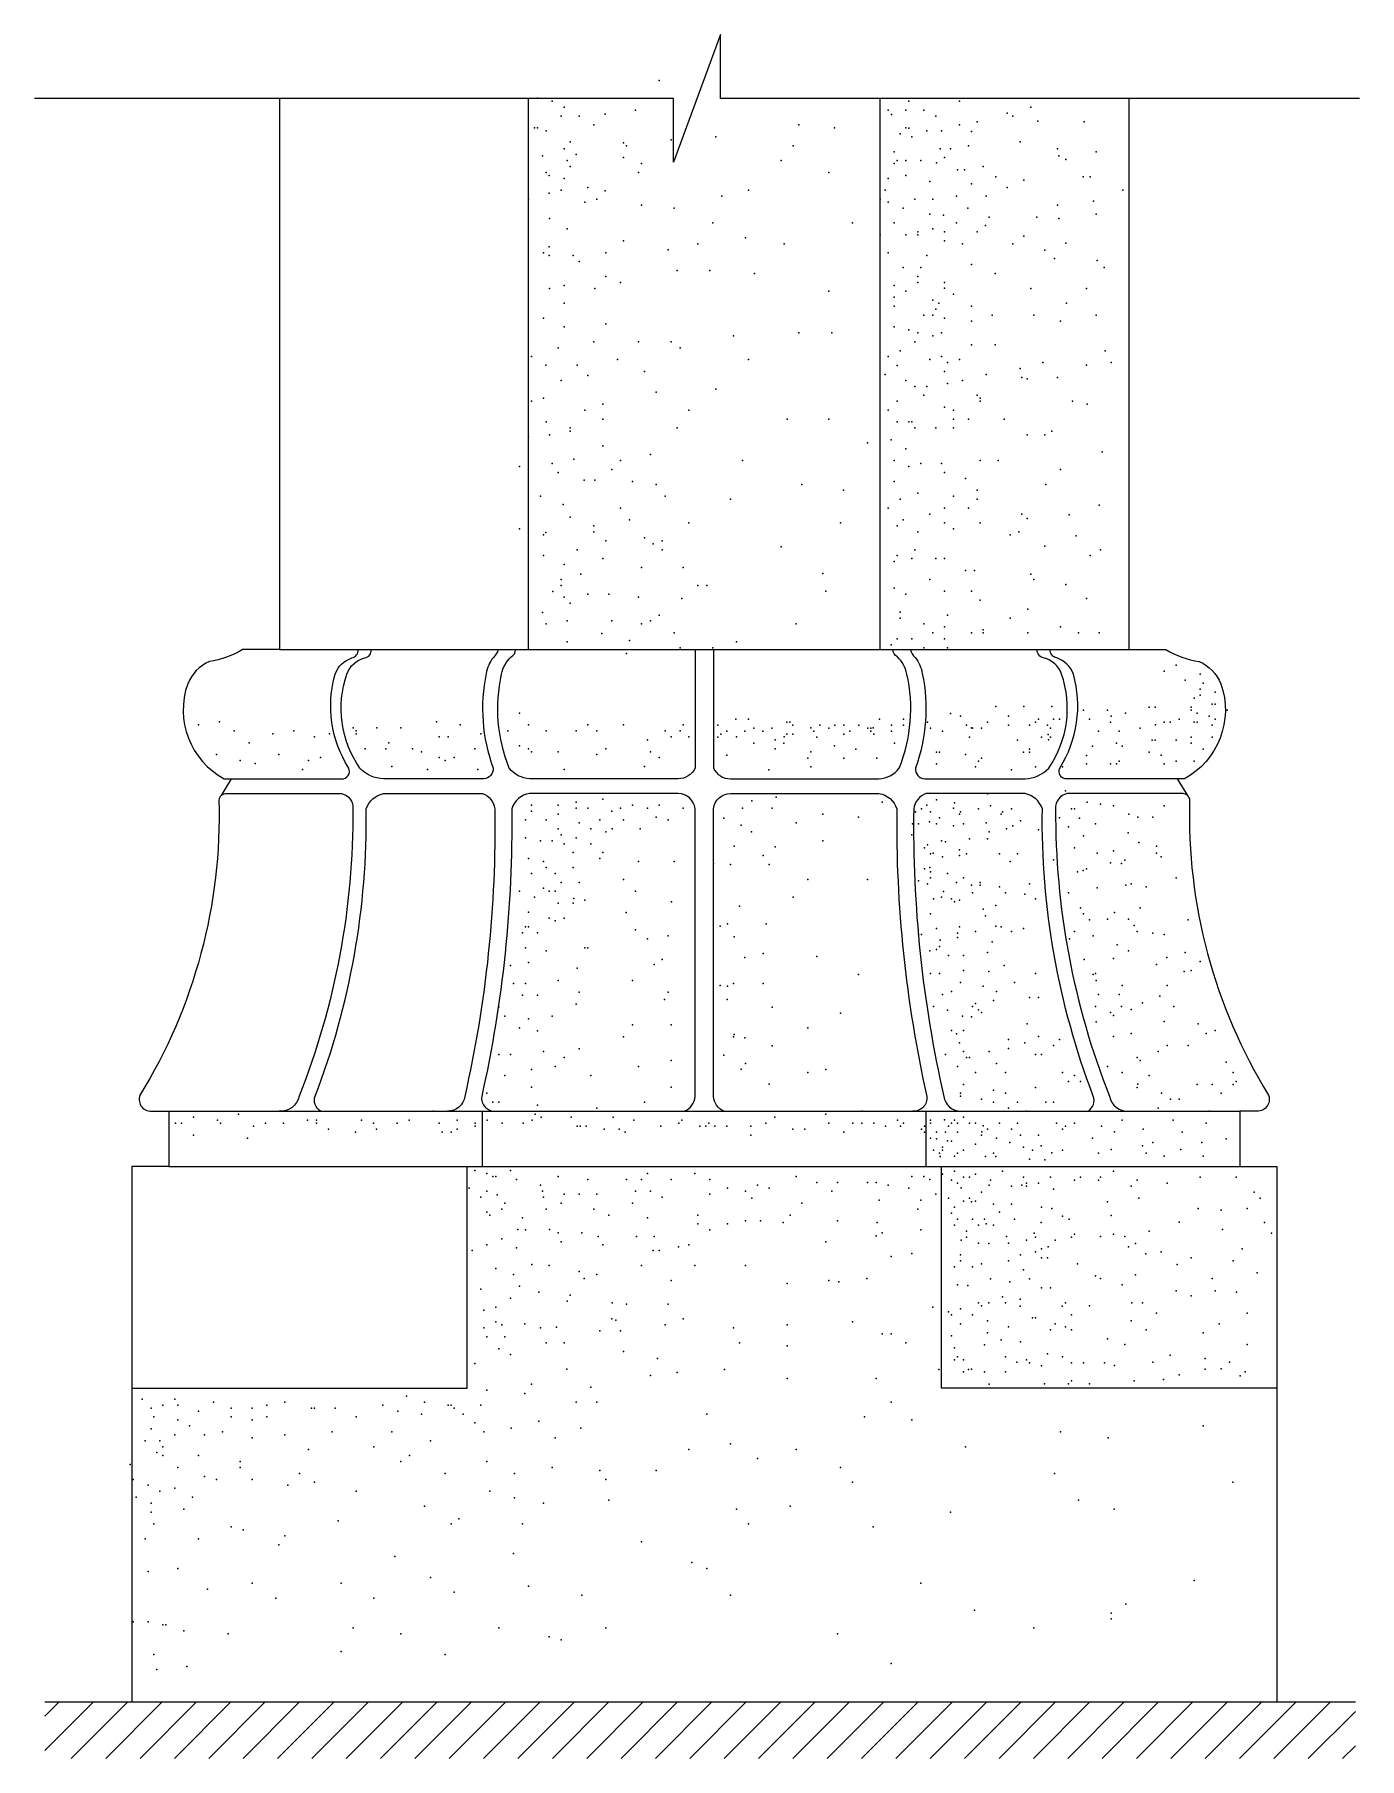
# Model space of a CAD drawing. Extents: x 203 to 885, y 513 to 1401.
import ezdxf

# ---------------------------------------------------------------- set-up
doc = ezdxf.new("R2010")
doc.units = 0
doc.header["$LTSCALE"] = 100
doc.header["$MEASUREMENT"] = 0
for name, color, linetype in [('2', 2, 'CONTINUOUS'), ('3', 3, 'CONTINUOUS'), ('4', 4, 'CONTINUOUS'), ('7', 7, 'CONTINUOUS')]:
    doc.layers.add(name, color=color, linetype=linetype)

msp = doc.modelspace()

# ---------------------------------------------------------------- hatches: boundary and pattern name
at = {"layer": '3'}
h = msp.add_hatch(dxfattribs=at)
h.set_pattern_fill('ANSI31', color=256, scale=100, style=0)
h.set_pattern_definition([(45, (-4175.777, 1082.695), (-8.838835, 8.838835), [])])
h.paths.add_polyline_path([(883.06, 542.53), (208.83, 542.53), (208.83, 513.44), (883.06, 513.44)])

# ---------------------------------------------------------------- linework, layer by layer
at = {"layer": '2'}
msp.add_line((208.83, 542.53), (883.06, 542.53), dxfattribs=at)
at = {"layer": '3'}
for p, q in [((433.92, 818.03), (433.92, 846.53)), ((662.15, 818.03), (662.15, 846.53))]:
    msp.add_line(p, q, dxfattribs=at)
msp.add_lwpolyline([(885.16, 1367.67), (556.41, 1367.67), (556.41, 1400.53), (532.19, 1334.82), (532.19, 1367.67), (203.44, 1367.67)], dxfattribs=at)
for points in [[(304.67, 1017.53), (361.41, 1017.53, 0.580134), (365.09, 1023.07, -0.21175), (358.12, 1071.45, -0.226337), (366.71, 1079.71, 0.372427), (370.02, 1084.03)], [(442.05, 1084.03, -0.132077), (439.52, 1079.94, 0.13407), (435.85, 1071.68, 0.140454), (439.4, 1023.07, -0.413908), (434.58, 1017.53), (383.02, 1017.53, -0.196827), (370.8, 1023.07, -0.2375), (364.16, 1071.45, -0.253195), (373.43, 1079.71, 0.372427), (376.74, 1084.03)], [(543.29, 1084.03), (543.29, 1023.07, -0.291563), (534.61, 1017.53), (458.27, 1017.53, -0.225037), (447.73, 1023.07, -0.152256), (443.77, 1071.45, -0.152306), (448.62, 1080.28, 0.317465), (450.87, 1084.03)], [(552.79, 1084.03), (552.79, 1023.07, 0.291563), (561.47, 1017.53), (637.81, 1017.53, 0.225037), (648.35, 1023.07, 0.152256), (652.3, 1071.45, 0.152306), (647.46, 1080.28, -0.317465), (645.21, 1084.03)], [(654.02, 1084.03, 0.132077), (656.56, 1079.94, -0.13407), (660.23, 1071.68, -0.140454), (656.67, 1023.07, 0.413908), (661.5, 1017.53), (713.06, 1017.53, 0.196827), (725.28, 1023.07, 0.2375), (731.91, 1071.45, 0.253195), (722.65, 1079.71, -0.372427), (719.33, 1084.03)], [(791.4, 1017.53), (734.67, 1017.53, -0.580134), (730.98, 1023.07, 0.21175), (737.96, 1071.45, 0.226337), (729.37, 1079.71, -0.372427), (726.05, 1084.03)], [(299.41, 1008.88, -0.17829), (301.72, 1009.93), (361.41, 1009.93, -0.376117), (367.27, 1002.13, -0.096072), (339.58, 854.31, -0.378915), (329.41, 846.53)], [(350.67, 846.53, -0.364312), (347.89, 854.31, 0.095128), (374.1, 1002.13, -0.266401), (383.02, 1009.93), (433.86, 1009.93, -0.292527), (440.27, 1002.13, -0.059351), (424.83, 854.16, -0.379416), (415.92, 846.54)], [(537.79, 846.53, 0.294279), (543.29, 854.16), (543.29, 1002.13, 0.383098), (534.62, 1009.93), (458.17, 1009.93, 0.289996), (448.98, 1002.13, -0.057964), (433.53, 854.16, 0.472829), (440.67, 846.53, 0.472829)], [(558.29, 846.53, -0.294279), (552.79, 854.16), (552.79, 1002.13, -0.383098), (561.46, 1009.93), (637.91, 1009.93, -0.289996), (647.09, 1002.13, 0.057964), (662.54, 854.16, -0.472829), (655.4, 846.53, -0.472829)], [(745.41, 846.53, 0.364312), (748.19, 854.31, -0.095128), (721.98, 1002.13, 0.266401), (713.06, 1009.93), (662.22, 1009.93, 0.292527), (655.81, 1002.13, 0.059351), (671.25, 854.16, 0.379416), (680.15, 846.54)], [(796.67, 1008.88, 0.17829), (794.36, 1009.93), (734.67, 1009.93, 0.376117), (728.81, 1002.13, 0.096072), (756.5, 854.31, 0.378915), (766.67, 846.53)]]:
    msp.add_lwpolyline(points, format="xyb", dxfattribs=at)
for p in [(524.89, 1376.89), (462.19, 1367.72), (469.84, 1366.19), (653.35, 1366.19), (679.35, 1366.19), (474.43, 1358.55), (475.95, 1363.14), (483.6, 1358.55), (497.07, 1359.58), (512.66, 1361.61), (642.64, 1361.61), (644.45, 1359.43), (651.82, 1361.61), (660.99, 1361.61), (667.11, 1358.55), (703.81, 1360.08), (706.87, 1358.55), (716.05, 1363.14), (460.66, 1352.44), (462.19, 1352.44), (466.78, 1350.91), (491.25, 1353.97), (596.77, 1353.97), (615.12, 1352.44), (648.76, 1349.38), (651.82, 1352.44), (653.22, 1352.4), (662.52, 1350.91), (670.17, 1350.91), (679.35, 1353.97), (685.53, 1350.61), (688.52, 1355.5), (719.63, 1355.99), (743.57, 1355.5), (475.95, 1341.74), (479.12, 1345.23), (506.54, 1344.8), (508.07, 1343.27), (531.01, 1346.33), (553.95, 1347.85), (593.71, 1343.27), (645.7, 1340.21), (654.88, 1347.85), (669.37, 1341.64), (674.76, 1341.64), (683.93, 1343.27), (710.65, 1345.23), (729.81, 1341.74), (749.69, 1340.21), (464.77, 1338.06), (477.48, 1335.63), (479.01, 1332.57), (482.07, 1338.69), (506.54, 1337.16), (515.72, 1334.1), (587.59, 1335.63), (645.7, 1334.1), (647.23, 1335.63), (651.82, 1335.63), (659.47, 1335.63), (667.58, 1334.47), (671.7, 1337.16), (678.35, 1330.88), (681.94, 1330.88), (691.58, 1332.57), (730.4, 1338.06), (733.99, 1336.26), (466.78, 1329.52), (468.31, 1327.99), (475.95, 1326.46), (488.19, 1321.87), (514.19, 1329.52), (612.06, 1329.52), (642.64, 1326.46), (651.82, 1327.99), (664.05, 1324.93), (685.53, 1323.71), (698.09, 1327.29), (703.81, 1321.87), (712.45, 1325.5), (742.96, 1327.29), (746.55, 1327.29), (457.6, 1315.76), (468.31, 1318.82), (474.43, 1320.35), (486.66, 1314.23), (492.78, 1315.76), (497.07, 1320.12), (557, 1317.29), (570.77, 1320.35), (638.54, 1315.76), (641.11, 1320.35), (642.64, 1314.23), (656.41, 1315.76), (665.58, 1315.76), (677.82, 1317.29), (693.11, 1317.29), (748.35, 1314.74), (763.45, 1320.35), (468.35, 1305.77), (515.72, 1312.7), (532.54, 1311.18), (650.29, 1311.18), (664.05, 1308.12), (671.17, 1307.56), (683.73, 1311.15), (694.64, 1306.59), (719.11, 1306.59), (729.81, 1312.7), (730.4, 1305.77), (749.69, 1308.12), (477.48, 1300.48), (552.42, 1303.53), (569.24, 1295.89), (624.29, 1303.53), (638.54, 1297.42), (645.7, 1303.53), (651.82, 1297.42), (657.94, 1298.95), (657.94, 1297.42), (665.58, 1300.48), (671.7, 1298.95), (677.82, 1303.53), (688.52, 1298.95), (692.71, 1302.18), (712.45, 1296.8), (465.25, 1288.25), (468.31, 1291.31), (468.31, 1286.72), (480.54, 1286.72), (497.36, 1288.25), (506.54, 1294.37), (529.48, 1289.78), (544.77, 1292.84), (589.12, 1292.84), (642.64, 1288.25), (662.52, 1286.72), (671.7, 1294.37), (680.87, 1292.84), (706.87, 1292.84), (723.22, 1289.63), (733.99, 1293.21), (483.6, 1283.67), (534.07, 1279.08), (550.89, 1279.08), (573.83, 1277.55), (650.29, 1280.61), (659.47, 1280.61), (685.46, 1282.14), (697.7, 1277.55), (728.28, 1285.2), (750.14, 1284.25), (753.73, 1280.66), (468.35, 1269.9), (475.95, 1271.44), (491.69, 1269.9), (497.36, 1276.03), (505.01, 1272.97), (645.7, 1271.44), (657.94, 1276.03), (657.94, 1272.97), (671.7, 1272.97), (671.7, 1269.91), (716.04, 1269.9), (744.76, 1269.9), (475.95, 1262.27), (612.06, 1268.38), (645.7, 1265.33), (645.7, 1260.74), (651.82, 1268.38), (665.58, 1263.8), (668.64, 1262.27), (676.29, 1266.86), (685.46, 1260.74), (734.4, 1262.27), (465.25, 1254.63), (497.36, 1251.57), (660.99, 1256.16), (665.58, 1256.16), (667.11, 1259.22), (671.7, 1254.63), (685.46, 1253.1), (696.17, 1256.16), (717.58, 1256.16), (731.34, 1253.1), (749.69, 1256.16), (475.95, 1250.05), (491.25, 1242.4), (514.19, 1242.4), (531.01, 1242.4), (563.12, 1245.46), (596.77, 1246.99), (613.59, 1246.99), (645.7, 1250.05), (653.35, 1248.52), (656.41, 1242.4), (657.94, 1246.99), (665.58, 1245.46), (670.17, 1246.99), (459.13, 1234.76), (472.9, 1239.35), (503.48, 1233.23), (535.6, 1239.35), (570.77, 1233.23), (642.64, 1234.76), (648.76, 1237.82), (664.05, 1233.23), (670.17, 1234.76), (679.35, 1233.23), (685.46, 1240.88), (685.46, 1240.88), (697.7, 1240.88), (754.28, 1237.82), (466.56, 1230.44), (482.71, 1230.44), (488.1, 1225.05), (517.24, 1227.12), (641.11, 1225.59), (647.23, 1230.18), (671.7, 1227.12), (673.23, 1231.71), (693.11, 1225.59), (710.65, 1228.64), (722.16, 1231.71), (744.76, 1230.44), (757.34, 1231.71), (474.43, 1222.54), (523.36, 1216.42), (553.95, 1217.95), (651.82, 1222.54), (656.41, 1219.48), (662.52, 1219.48), (673.23, 1221.01), (680.87, 1222.54), (711.46, 1224.06), (714.24, 1223.26), (729.81, 1224.06), (459.13, 1211.84), (465.25, 1213.37), (486.66, 1207.25), (495.83, 1210.31), (540.18, 1207.25), (642.64, 1207.25), (647.23, 1211.84), (660.99, 1214.9), (671.7, 1208.78), (676.29, 1207.25), (688.52, 1214.9), (690.05, 1213.37), (690.05, 1211.84), (737.46, 1211.84), (745.1, 1210.31), (466.78, 1201.14), (479.12, 1198.15), (495.83, 1202.67), (534.07, 1198.08), (590.65, 1202.67), (612.06, 1202.67), (647.23, 1201.14), (653.35, 1201.14), (654.88, 1201.14), (656.41, 1198.08), (667.11, 1198.08), (676.29, 1202.67), (676.29, 1198.08), (683.93, 1202.67), (702.28, 1202.67), (457.6, 1193.5), (468.35, 1194.56), (479.12, 1196.36), (495.83, 1188.91), (631.94, 1190.44), (644.17, 1191.97), (714.24, 1194.56), (723.22, 1194.56), (726.81, 1196.36), (480.92, 1182.01), (505.01, 1181.27), (520.3, 1184.33), (567.71, 1181.27), (645.7, 1181.27), (651.82, 1187.39), (690.05, 1181.27), (699.23, 1181.27), (752.75, 1185.86), (453.02, 1178.22), (469.84, 1179.74), (472.9, 1175.16), (486.3, 1171.25), (491.69, 1171.25), (500.42, 1176.69), (653.35, 1178.22), (659.47, 1179.74), (670.17, 1179.74), (671.7, 1175.16), (682.4, 1172.1), (731.34, 1176.69), (463.72, 1162.93), (511.13, 1170.58), (523.36, 1169.05), (527.95, 1162.93), (598.29, 1169.05), (619.7, 1165.99), (645.7, 1170.58), (657.94, 1164.46), (676.29, 1162.93), (688.52, 1165.99), (723.69, 1169.05), (475.53, 1158.69), (505.01, 1156.82), (561.59, 1161.41), (642.64, 1156.82), (648.76, 1161.41), (664.05, 1153.76), (671.7, 1156.82), (683.93, 1156.82), (688.52, 1161.41), (711.46, 1153.76), (735.78, 1153.31), (751.22, 1158.35), (453.02, 1146.12), (479.01, 1152.24), (491.25, 1147.65), (491.25, 1144.59), (509.6, 1150.71), (540.18, 1149.18), (618.18, 1149.18), (647.23, 1147.65), (650.29, 1150.71), (657.94, 1144.59), (671.7, 1149.18), (676.29, 1146.12), (690.05, 1149.18), (709.93, 1144.59), (714.24, 1151.52), (465.25, 1143.07), (466.56, 1144.34), (497.36, 1140.01), (517.24, 1141.54), (521.83, 1138.48), (526.42, 1140.01), (587.59, 1136.95), (705.34, 1143.07), (723.22, 1137.17), (739.37, 1142.55), (465.25, 1132.37), (475.95, 1127.78), (482.71, 1135.37), (495.83, 1130.84), (526.42, 1135.42), (645.7, 1129.31), (647.23, 1132.37), (654.88, 1130.84), (656.41, 1135.42), (667.11, 1130.84), (671.7, 1130.84), (746.63, 1132.37), (751.93, 1135.37), (474.43, 1120.14), (484.51, 1122.82), (515.72, 1126.26), (537.12, 1126.26), (609, 1123.2), (664.05, 1120.14), (682.4, 1124.73), (686.99, 1124.73), (716.04, 1122.82), (717.58, 1120.14), (470.15, 1113.85), (474.43, 1117.09), (475.95, 1110.97), (488.19, 1112.5), (498.89, 1112.5), (514.19, 1110.97), (536.56, 1110.26), (544.77, 1117.09), (549.36, 1117.09), (610.53, 1114.03), (645.7, 1115.56), (651.82, 1112.5), (671.7, 1114.03), (685.46, 1114.03), (690.05, 1109.44), (733.99, 1117.44), (744.76, 1110.26), (464.77, 1103.09), (479.01, 1107.92), (524.89, 1101.8), (648.76, 1103.33), (648.76, 1100.27), (673.23, 1101.8), (705.34, 1100.27), (714.52, 1104.86), (466.78, 1097.22), (477.48, 1098.75), (495.28, 1092.32), (500.42, 1098.75), (515.72, 1097.22), (520.3, 1098.75), (532.54, 1092.63), (595.24, 1097.22), (660.99, 1097.22), (665.58, 1092.63), (671.7, 1095.69), (685.46, 1092.63), (691.58, 1094.16), (691.58, 1092.63), (714.52, 1092.63), (731.34, 1095.69), (740.52, 1092.63), (751.22, 1092.63), (477.48, 1088.05), (509.64, 1088.74), (535.6, 1084.99), (552.42, 1084.99), (564.65, 1088.05), (644.17, 1086.52), (647.23, 1089.58), (654.88, 1089.58), (660.99, 1084.99), (671.7, 1089.58), (673.23, 1084.99), (508.07, 1081.94), (790.88, 1075.99), (784.71, 1072.91), (795.5, 1068.29), (803.21, 1071.37), (804.75, 1066.75), (800.13, 1059.05), (803.21, 1063.67), (803.21, 1060.59), (809.38, 1055.97), (810.92, 1062.13), (810.92, 1055.97), (298.56, 1046.78), (410.2, 1046.78), (453.02, 1051.37), (564.29, 1048.26), (570.77, 1048.31), (638.28, 1048.26), (650.61, 1048.26), (674.76, 1051.07), (679.9, 1049.8), (698.09, 1054.66), (704.56, 1049.8), (712.45, 1054.66), (719.97, 1048.26), (726.81, 1054.66), (727.68, 1048.26), (730.76, 1048.26), (743.1, 1052.89), (746.18, 1048.26), (755.43, 1052.89), (757.34, 1049.84), (764.68, 1051.35), (777.01, 1054.43), (780.09, 1054.43), (792.42, 1048.26), (798.59, 1054.43), (798.59, 1052.89), (801.67, 1051.35), (807.83, 1049.8), (810.92, 1048.26), (817.08, 1052.89), (287.86, 1045.26), (306.21, 1042.2), (326.09, 1040.67), (336.79, 1042.2), (347.5, 1039.14), (355.14, 1040.67), (367.38, 1043.73), (368.91, 1042.2), (368.91, 1040.67), (379.61, 1043.73), (391.85, 1043.73), (411.73, 1039.14), (416.31, 1039.14), (422.43, 1045.26), (433.14, 1040.67), (446.9, 1042.2), (457.6, 1045.26), (466.78, 1042.2), (482.07, 1042.2), (488.19, 1045.26), (492.78, 1042.2), (506.54, 1045.26), (527.95, 1042.2), (531.01, 1039.14), (535.6, 1042.2), (537.12, 1045.26), (540.18, 1039.14), (555.04, 1045.18), (555.04, 1039.02), (556.58, 1040.56), (559.67, 1042.1), (564.65, 1039.14), (568.92, 1042.1), (573.54, 1043.64), (578.16, 1042.1), (582.79, 1043.64), (589.12, 1039.14), (590.5, 1046.72), (590.5, 1040.56), (592.04, 1046.72), (593.58, 1045.18), (593.58, 1040.56), (602.88, 1043.73), (604.37, 1042.1), (605.91, 1039.02), (607.45, 1045.18), (612.08, 1043.64), (615.16, 1045.18), (619.78, 1045.18), (619.78, 1040.56), (622.87, 1042.1), (627.49, 1045.18), (632.11, 1043.64), (633.66, 1043.64), (633.66, 1042.1), (635, 1043.73), (635.2, 1040.56), (644.45, 1045.18), (644.45, 1042.1), (650.61, 1045.18), (662.94, 1046.72), (664.48, 1043.64), (670.65, 1042.1), (682.98, 1045.18), (684.52, 1039.02), (685.46, 1043.73), (686.06, 1043.64), (690.69, 1043.64), (693.77, 1046.72), (704.56, 1045.18), (715.35, 1045.18), (718.43, 1046.72), (721.52, 1039.02), (724.6, 1045.18), (725.01, 1040.31), (726.14, 1043.64), (726.14, 1039.02), (750.8, 1042.1), (756.97, 1046.72), (761.59, 1042.1), (772.38, 1043.64), (780.28, 1045.26), (784.71, 1046.72), (787.8, 1046.72), (798.59, 1039.02), (800.13, 1046.72), (801.67, 1046.72), (809.38, 1045.18), (809.38, 1039.02), (297.03, 1029.97), (313.85, 1036.09), (329.15, 1029.97), (373.49, 1033.03), (384.2, 1033.03), (385.73, 1036.09), (397.96, 1033.03), (402.55, 1031.5), (430.08, 1033.03), (453.02, 1034.56), (457.6, 1033.03), (459.13, 1031.5), (472.9, 1031.5), (492.78, 1029.97), (497.36, 1033.03), (518.77, 1037.62), (518.77, 1037.62), (520.3, 1031.5), (559.67, 1029.78), (573.54, 1035.94), (584.53, 1037.62), (584.53, 1033.03), (588.95, 1035.94), (602.88, 1031.5), (615.12, 1034.56), (625.95, 1032.86), (645.99, 1035.94), (667.57, 1031.32), (669.11, 1031.32), (682.4, 1029.97), (709.18, 1037.48), (712.27, 1031.32), (715.35, 1032.86), (715.35, 1031.32), (725.22, 1037.62), (744.76, 1029.55), (747.72, 1034.4), (760.05, 1035.94), (763.13, 1034.4), (777.01, 1031.32), (778.55, 1037.48), (780.09, 1037.48), (783.17, 1029.78), (790.88, 1037.48), (798.59, 1035.94), (804.75, 1032.86), (309.27, 1026.92), (316.91, 1025.39), (341.38, 1022.33), (344.44, 1026.92), (350.56, 1028.45), (387.26, 1023.86), (405.61, 1022.33), (411.73, 1028.45), (414.78, 1026.92), (419.37, 1028.45), (431.61, 1022.33), (475.95, 1022.33), (517.24, 1023.86), (524.89, 1028.45), (581.25, 1022.08), (601.29, 1028.24), (602.83, 1023.62), (619.78, 1028.24), (636.74, 1028.24), (667.57, 1025.16), (687.6, 1023.62), (689.15, 1026.7), (690.69, 1028.24), (706.1, 1022.08), (718.43, 1023.62), (732.31, 1023.62), (744.64, 1025.16), (756.97, 1025.16), (760.05, 1025.16), (761.59, 1026.7), (784.71, 1025.16), (790.88, 1026.7), (800.13, 1026.7), (733.85, 1011.29), (459.13, 1003.99), (459.13, 1003.99), (472.9, 1003.99), (482.07, 1005.52), (482.07, 1002.46), (488.19, 1002.46), (495.83, 1007.05), (505.01, 1002.46), (511.13, 1003.99), (518.77, 1002.46), (524.89, 1003.99), (537.12, 1002.46), (567.71, 1002.46), (572.45, 1006.23), (583, 1002.46), (585.02, 1008.02), (639.58, 1005.52), (662.52, 1003.99), (667.57, 1006.67), (676.29, 1002.46), (676.81, 1005.13), (693.77, 1009.75), (695.31, 1003.59), (745.1, 1005.52), (751.93, 1004.44), (758.51, 1003.59), (784.71, 1003.59), (456.07, 996.35), (459.13, 1000.94), (466.78, 996.35), (472.9, 999.41), (483.6, 994.82), (494.31, 996.35), (500.42, 1000.94), (506.54, 996.35), (523.36, 997.88), (529.48, 996.35), (558.1, 997.26), (567.07, 993.67), (595.24, 994.82), (609, 999.41), (627.35, 997.88), (655.24, 994.35), (656.78, 1000.51), (658.32, 994.35), (659.86, 1002.05), (663.99, 995.47), (664.48, 1000.51), (667.57, 994.35), (669.11, 997.43), (679.35, 999.41), (679.9, 1000.51), (681.44, 994.35), (689.15, 1002.05), (693.11, 994.82), (700.76, 999.41), (701.48, 1000.51), (706.1, 1002.05), (710.73, 995.89), (730.76, 997.43), (736.93, 1002.05), (738.47, 1002.05), (741.17, 997.26), (749.26, 994.35), (766.51, 999.41), (771.1, 997.88), (778.75, 997.88), (456.07, 987.18), (463.72, 985.65), (469.84, 985.65), (472.9, 991.77), (474.43, 988.71), (482.07, 987.18), (489.72, 991.77), (497.36, 990.24), (500.66, 991.88), (515.02, 991.88), (572.3, 990.24), (609, 985.65), (654.88, 988.71), (670.17, 985.65), (672.19, 985.11), (676.29, 993.3), (684.52, 986.65), (693.77, 986.65), (694.64, 990.24), (703.48, 991.88), (706.87, 993.3), (719.97, 991.27), (735.39, 992.81), (743.1, 988.19), (766.22, 989.73), (771.68, 984.71), (457.6, 976.48), (475.95, 984.13), (480.54, 979.54), (489.72, 984.13), (494.31, 976.48), (495.83, 979.54), (563.48, 982.91), (578.41, 978.01), (584.53, 982.6), (661.4, 982.03), (662.94, 983.57), (664.48, 978.95), (665.78, 979.32), (670.65, 977.41), (679.35, 981.07), (679.35, 978.01), (682.98, 978.95), (699.94, 978.95), (709.18, 978.95), (727.68, 975.86), (738.47, 982.03), (750.14, 979.32), (758.51, 980.49), (780.65, 982.91), (780.65, 979.32), (783.17, 977.41), (459.13, 968.84), (465.25, 974.96), (466.78, 971.9), (471.37, 968.84), (480.54, 971.9), (514.19, 974.96), (532.54, 974.96), (552.71, 973.94), (561.59, 973.43), (581.47, 973.43), (661.4, 971.24), (664.05, 971.9), (664.48, 969.7), (673.23, 968.84), (705.34, 974.96), (740.01, 969.7), (742.96, 970.36), (744.64, 971.24), (756.97, 974.32), (762.7, 973.94), (764.5, 975.74), (453.02, 959.67), (465.25, 961.2), (468.31, 959.67), (471.37, 959.67), (474.43, 964.26), (483.6, 964.26), (506.54, 965.79), (512.66, 959.67), (601.35, 965.79), (631.94, 965.79), (658.32, 965.08), (662.94, 963.54), (664.48, 966.62), (671.17, 959.59), (677.82, 964.26), (681.44, 966.62), (685.46, 962.73), (686.06, 958.92), (690.05, 964.26), (690.05, 962.73), (699.94, 962), (703.02, 958.92), (712.99, 958.15), (715.35, 963.54), (735.39, 958.92), (750.14, 961.39), (764.98, 962.73), (767.76, 963.54), (775.46, 962), (790.88, 966.62), (460.66, 956.62), (472.9, 953.56), (480.54, 953.56), (480.92, 956.01), (486.66, 955.09), (531.17, 954.21), (566.18, 952.03), (593.71, 956.62), (666.02, 955.84), (670.17, 956.62), (675.27, 955.84), (676.81, 954.3), (679.35, 955.09), (691.58, 950.5), (698.09, 952.42), (718.43, 955.84), (741.55, 951.22), (772.38, 951.22), (456.07, 941.33), (457.6, 948.98), (457.6, 941.33), (468.31, 945.92), (471.37, 944.39), (475.95, 945.92), (507.84, 948.83), (556.3, 941.66), (560.06, 942.86), (579.94, 942.86), (664.48, 948.14), (667.57, 940.44), (679.35, 941.33), (692.71, 947.04), (698.09, 941.66), (700.76, 941.33), (712.27, 940.44), (743.1, 948.14), (746.18, 945.06), (755.52, 945.24), (759.11, 948.83), (766.29, 945.24), (769.3, 941.98), (797.04, 945.06), (454.54, 938.28), (462.19, 938.28), (512.66, 939.81), (518.77, 935.22), (529.48, 936.75), (563.48, 936.28), (658.32, 937.35), (659.86, 937.35), (669.37, 934.48), (678.35, 938.07), (678.36, 935.81), (687.6, 938.89), (696.17, 933.69), (706.1, 938.89), (735.93, 935.22), (738.47, 938.89), (748.16, 936.75), (760.4, 932.16), (770.84, 938.89), (778.86, 938.07), (784.71, 937.35), (456.07, 930.64), (457.6, 922.99), (466.78, 929.11), (486.66, 930.64), (488.19, 930.64), (526.42, 924.52), (568.86, 925.51), (578.41, 927.58), (605.94, 926.05), (664.05, 929.11), (667.57, 929.65), (669.11, 931.19), (673.73, 926.57), (681.44, 926.57), (693.77, 928.11), (743.57, 924.52), (758.51, 925.03), (766.29, 929.1), (786.04, 925.51), (795.5, 928.11), (803.21, 923.49), (448.43, 921.47), (472.9, 913.83), (482.71, 920.13), (511.13, 913.83), (522.2, 921.93), (627.35, 916.88), (664.48, 917.33), (669.11, 917.33), (681.44, 918.87), (694.5, 918.34), (702.28, 921.47), (718.43, 917.33), (748.16, 916.88), (749.26, 917.33), (749.69, 913.83), (780.65, 921.93), (795.01, 918.34), (798.59, 918.87), (449.96, 912.3), (454.54, 906.18), (456.07, 912.3), (462.19, 906.18), (483.6, 907.71), (529.48, 907.71), (556.3, 911.17), (560.06, 910.77), (563.12, 912.3), (578.41, 912.3), (670.65, 906.55), (670.65, 906.55), (675.27, 908.09), (679.9, 912.71), (691.58, 910.77), (698.39, 908.09), (707.64, 912.71), (715.35, 905.01), (719.97, 905.01), (750.8, 906.55), (761.59, 906.55), (763.13, 911.17), (782.45, 905.78), (786.25, 911.17), (442.31, 900.07), (482.07, 901.6), (527.58, 903.99), (559.89, 903.99), (583, 900.07), (618.18, 897.01), (666.02, 900.38), (673.23, 898.54), (686.06, 900.38), (687.6, 901.92), (689.12, 898.61), (690.69, 897.3), (696.85, 903.47), (749.26, 900.38), (756.97, 897.3), (762.7, 900.4), (767.76, 898.84), (773.47, 902.2), (789.63, 900.4), (445.37, 895.49), (453.02, 889.37), (457.6, 893.96), (462.19, 887.84), (469.84, 895.49), (511.13, 890.9), (531.01, 890.9), (601.35, 889.37), (675.27, 888.06), (680.87, 895.49), (681.44, 888.06), (685.53, 895.02), (714.24, 891.44), (749.69, 892.43), (758.51, 895.76), (784.71, 892.68), (802.19, 891.44), (810.92, 888.06), (483.6, 878.67), (506.54, 884.79), (563.12, 884.79), (563.48, 886.05), (568.86, 884.26), (583, 880.2), (677.82, 886.32), (679.35, 881.73), (704.56, 883.44), (704.56, 878.82), (712.99, 881.73), (719.97, 884.98), (727.68, 880.36), (730.76, 883.44), (758.51, 884.98), (767.76, 886.52), (786.25, 880.36), (797.04, 880.36), (806.29, 886.52), (442.31, 875.62), (448.43, 875.62), (465.25, 877.15), (471.37, 869.51), (475.95, 874.09), (514.19, 869.51), (531.01, 872.56), (558.1, 875.29), (569.24, 871.03), (672.19, 875.74), (678.36, 869.58), (681.44, 877.28), (682.98, 874.2), (684.52, 874.2), (694.64, 877.15), (698.39, 871.12), (718.43, 875.74), (721.52, 875.74), (755.43, 869.58), (770.84, 874.2), (772.38, 872.66), (781.63, 877.28), (816.55, 871.7), (445.37, 864.92), (445.37, 864.92), (459.13, 867.98), (489.72, 864.92), (567.07, 868.12), (601.35, 866.45), (610.53, 867.98), (687.6, 866.5), (703.02, 866.5), (732.31, 866.5), (735.39, 861.87), (738.47, 864.95), (741.55, 861.87), (763.13, 866.5), (777.01, 864.95), (820.17, 866.5), (821.71, 861.87), (436.19, 855.75), (459.13, 858.81), (531.01, 858.81), (581.47, 860.34), (679.9, 855.71), (679.9, 854.17), (681.44, 860.33), (690.69, 852.63), (696.85, 857.25), (703.02, 855.71), (718.43, 858.79), (770.84, 858.79), (771.1, 860.34), (783.34, 855.75), (787.92, 852.69), (792.42, 852.63), (801.67, 860.33), (809.38, 860.33), (814, 855.71), (820.17, 860.33), (285.3, 843.39), (308.42, 844.93), (408.61, 846.47), (439.25, 851.17), (442.31, 851.17), (461.02, 844.93), (462.19, 849.64), (464.1, 843.39), (479.51, 843.39), (492.78, 848.11), (501.09, 843.39), (517.24, 851.17), (584.33, 843.39), (610.53, 844.93), (629.03, 846.47), (681.44, 843.39), (696.85, 851.09), (704.56, 848.01), (709.18, 851.09), (713.81, 846.47), (723.69, 851.17), (727.68, 851.09), (781.63, 848.01), (807.83, 846.47), (276.05, 840.31), (279.13, 840.31), (285.3, 834.15), (297.63, 841.85), (299.17, 840.31), (316.13, 838.77), (322.29, 840.31), (331.54, 840.31), (343.87, 841.85), (348.49, 841.85), (348.49, 840.31), (354.66, 837.23), (368.53, 835.69), (371.62, 841.85), (377.78, 840.31), (379.32, 837.23), (390.11, 840.31), (396.28, 841.85), (411.69, 840.31), (413.23, 835.69), (417.86, 835.69), (420.94, 841.85), (420.94, 837.23), (430.19, 840.31), (430.19, 838.77), (436.36, 841.85), (444.06, 840.31), (454.85, 840.31), (459.48, 841.85), (482.6, 838.77), (484.14, 838.77), (487.22, 838.77), (496.47, 837.23), (504.18, 837.23), (507.26, 835.69), (511.88, 841.85), (525.76, 838.77), (535.01, 840.31), (536.55, 841.85), (545.8, 838.77), (548.88, 838.77), (550.42, 840.31), (553.5, 838.77), (559.67, 838.77), (572, 838.77), (572, 834.15), (579.71, 840.31), (593.58, 837.23), (599.74, 837.23), (612.08, 840.31), (619.78, 835.69), (624.41, 840.31), (629.03, 840.31), (635.2, 840.31), (641.36, 838.77), (647.53, 841.85), (649.07, 838.77), (650.61, 840.31), (659.86, 837.23), (661.4, 838.77), (661.4, 835.69), (664.48, 841.85), (664.48, 840.31), (667.57, 835.69), (671.7, 842), (672.19, 835.69), (673.73, 838.77), (675.27, 840.31), (676.81, 841.85), (678.36, 840.31), (678.36, 835.69), (684.52, 840.31), (687.6, 840.31), (690.69, 834.15), (690.91, 835.83), (691.58, 838.94), (693.77, 837.23), (699.94, 840.31), (706.1, 837.23), (709.18, 840.31), (710.73, 834.15), (719.97, 834.15), (729.22, 840.31), (732.31, 837.23), (733.85, 838.77), (738.47, 840.31), (752.34, 838.77), (759.11, 835.83), (763.13, 841.85), (773.92, 837.23), (789.34, 841.85), (793.96, 835.69), (806.29, 840.31), (313.04, 832.61), (664.48, 832.61), (666.02, 826.44), (667.58, 832.24), (670.65, 827.98), (670.65, 826.44), (673.23, 831.3), (675.27, 831.07), (681.44, 826.44), (687.6, 829.53), (698.39, 832.61), (705.27, 830.45), (712.27, 827.98), (716.89, 826.44), (721.42, 828.66), (726.81, 825.07), (732.31, 826.44), (747.72, 832.61), (757.32, 826.86), (773.47, 828.66), (778.86, 830.45), (793.22, 826.86), (803.98, 830.45), (816.55, 832.24), (669.11, 824.9), (669.37, 823.28), (676.81, 823.36), (678.36, 824.9), (692.71, 823.28), (696.85, 824.9), (698.09, 823.28), (715.35, 821.82), (723.22, 821.48), (750.8, 824.9), (775.46, 824.9), (784.71, 823.36), (804.75, 823.36), (430.08, 816.02), (436.19, 814.49), (439.25, 812.96), (440.78, 812.96), (448.43, 816.02), (451.49, 811.43), (463.72, 808.37), (472.9, 812.96), (488.19, 811.43), (508.07, 811.43), (515.72, 811.43), (518.77, 814.49), (531.01, 811.43), (543.24, 814.49), (550.89, 811.43), (575.36, 808.37), (595.24, 812.96), (605.94, 809.9), (616.65, 809.9), (631.94, 809.9), (636.53, 809.9), (642.64, 808.37), (654.88, 812.96), (660.99, 812.96), (664.05, 811.43), (670.65, 814.12), (675.27, 811.04), (676.81, 815.66), (678.36, 809.5), (681.44, 812.58), (684.52, 812.58), (687.6, 814.12), (694.64, 808.37), (695.31, 811.04), (701.48, 815.66), (706.1, 807.96), (711.46, 808.37), (712.27, 812.58), (713.81, 809.5), (713.81, 807.96), (719.97, 809.5), (726.14, 812.58), (738.47, 811.04), (741.55, 812.58), (750.8, 811.04), (751.93, 812.51), (758.51, 815.66), (767.76, 807.96), (770.84, 811.04), (786.25, 809.5), (803.21, 812.58), (821.71, 812.58), (427.02, 806.85), (433.14, 802.26), (436.19, 805.32), (441.43, 803.55), (445.37, 799.2), (464.77, 805.34), (465.25, 802.26), (474.43, 799.2), (475.95, 803.79), (483.6, 803.79), (492.78, 803.79), (511.13, 799.2), (512.66, 805.32), (520.3, 805.32), (526.42, 802.26), (550.89, 803.79), (560.06, 806.85), (569.24, 805.32), (572.45, 801.75), (581.47, 806.85), (598.29, 799.2), (613.59, 805.32), (638.06, 800.73), (653.35, 806.85), (659.47, 800.73), (667.11, 803.79), (673.73, 801.8), (680.14, 807.13), (681.44, 800.26), (684.52, 801.8), (685.53, 799.96), (687.6, 800.26), (690.69, 804.88), (696.85, 798.72), (706.1, 798.72), (727.68, 806.42), (755.52, 799.96), (771.68, 801.75), (830.96, 804.88), (834.04, 801.8), (436.19, 794.62), (437.72, 793.09), (443.84, 796.15), (454.54, 791.56), (466.78, 796.15), (491.25, 796.15), (498.89, 793.09), (518.77, 791.56), (544.77, 793.09), (569.24, 790.03), (576.89, 790.03), (592.18, 793.09), (616.65, 790.03), (657.94, 796.15), (675.27, 794.1), (676.81, 797.18), (678.36, 791.01), (686.06, 791.01), (692.23, 791.01), (699.89, 794.58), (707.64, 791.01), (721.52, 797.18), (726.81, 796.37), (732.31, 792.56), (735.78, 790.99), (757.32, 792.78), (802.19, 796.37), (814, 795.64), (827.32, 796.37), (443.84, 780.87), (452.2, 785.61), (456.07, 785.45), (468.35, 785.61), (472.9, 783.92), (485.13, 783.92), (493.48, 782.02), (513.23, 782.02), (522.2, 782.02), (544.77, 788.51), (550.89, 785.45), (560.06, 788.51), (588.61, 789.2), (636.53, 782.39), (637.07, 789.2), (639.58, 783.92), (659.47, 785.45), (676.81, 787.93), (682.98, 784.85), (682.98, 781.77), (689.15, 787.93), (693.11, 788.51), (696.85, 787.93), (703.48, 782.02), (717.83, 783.82), (718.43, 781.77), (721.42, 789.2), (736.93, 781.77), (738.47, 783.31), (751.93, 782.02), (758.51, 783.31), (764.5, 782.02), (777.01, 784.85), (792.42, 789.47), (814.75, 785.61), (836.29, 789.2), (839.88, 783.82), (428.55, 774.75), (436.19, 777.81), (451.49, 776.28), (474.43, 779.34), (495.83, 777.81), (521.83, 774.75), (524.89, 774.75), (534.76, 776.64), (540.18, 777.81), (610.53, 779.34), (654.88, 773.22), (679.9, 772.53), (680.14, 780.23), (689.15, 778.69), (694.5, 778.43), (704.56, 778.69), (710.73, 772.53), (713.81, 780.23), (718.43, 774.07), (721.52, 775.61), (725.01, 776.64), (728.6, 780.23), (766.29, 776.64), (769.88, 778.43), (775.27, 773.05), (783.17, 774.07), (824.79, 775.61), (440.78, 765.58), (459.38, 767.67), (468.31, 767.11), (483.6, 764.05), (515.72, 767.11), (543.24, 767.11), (569.24, 767.11), (644.17, 771.7), (676.81, 766.37), (679.9, 769.45), (686.06, 766.37), (690.69, 767.91), (704.56, 769.45), (712.27, 764.83), (721.52, 770.99), (724.6, 770.99), (740.01, 767.91), (791.42, 767.67), (798.59, 770.99), (820.14, 769.47), (832.5, 763.29), (433.14, 754.88), (449.96, 762.53), (453.02, 756.41), (486.3, 760.5), (492.78, 762.53), (531.01, 759.47), (590.65, 757.94), (612.06, 759.47), (617.32, 758.7), (631.68, 760.5), (678.36, 757.13), (683.73, 756.91), (695.31, 760.21), (705.27, 758.7), (715.35, 760.21), (721.52, 755.59), (726.14, 755.59), (749.26, 761.75), (751.93, 760.5), (763.13, 757.13), (769.88, 762.29), (790.88, 754.04), (809.37, 760.5), (810.92, 754.04), (440.78, 745.71), (448.43, 750.3), (462.97, 753.32), (477.48, 748.77), (479.01, 751.83), (500.66, 747.94), (508.07, 747.24), (529.48, 747.24), (665.58, 745.71), (689.15, 747.88), (690.69, 746.34), (694.5, 747.94), (701.48, 750.96), (703.02, 747.88), (710.65, 749.74), (710.65, 746.15), (732.19, 746.15), (733.85, 747.88), (746.18, 746.34), (768.09, 747.94), (773.47, 747.94), (798.6, 751.53), (821.93, 753.32), (434.66, 744.19), (440.78, 738.07), (443.84, 736.55), (455.79, 737.18), (500.42, 739.6), (502.46, 738.97), (527.95, 736.55), (537.12, 739.6), (590.65, 736.55), (624.29, 738.07), (673.73, 743.26), (675.27, 741.72), (679.9, 744.8), (679.9, 737.1), (686.06, 741.72), (693.77, 738.64), (716.89, 740.18), (718.43, 740.18), (728.6, 737.18), (736.93, 741.72), (767.76, 738.64), (780.65, 742.56), (812.96, 737.18), (827.32, 742.56), (434.66, 735.02), (436.19, 730.43), (445.37, 730.43), (463.72, 735.02), (471.94, 735.39), (494.31, 733.49), (505.01, 733.49), (563.12, 735.02), (639.58, 731.96), (644.17, 731.96), (675.27, 730.94), (693.77, 732.48), (700.76, 728.9), (704.56, 735.56), (710.73, 727.86), (726.14, 734.02), (733.85, 735.56), (736.93, 734.02), (755.43, 729.4), (775.46, 734.02), (804.75, 732.48), (442.31, 724.32), (448.43, 721.26), (466.78, 727.38), (475.95, 727.38), (506.54, 722.79), (523.99, 719.24), (566.18, 727.38), (590.65, 725.85), (651.82, 727.38), (676.81, 724.78), (676.81, 718.62), (678.36, 720.16), (681.44, 718.62), (692.23, 726.32), (703.02, 720.16), (713.81, 718.62), (724.6, 721.7), (732.31, 720.16), (764.5, 726.42), (787.83, 721.04), (805.78, 719.24), (827.32, 726.42), (430.08, 716.68), (477.33, 713.86), (520.3, 710.56), (534.07, 712.09), (558.53, 713.62), (668.64, 713.62), (681.44, 712.45), (683.93, 713.62), (685.53, 713.86), (692.23, 712.45), (703.02, 712.45), (708.86, 717.45), (715.35, 717.07), (721.52, 715.53), (736.93, 717.07), (743.1, 717.07), (753.89, 717.07), (759.11, 715.66), (778.86, 717.45), (792.42, 710.91), (805.78, 713.86), (814, 713.99), (818.34, 717.45), (823.73, 710.28), (826.33, 712.45), (436.19, 702.92), (455.79, 701.31), (459.13, 705.98), (489.72, 704.45), (590.65, 709.04), (636.53, 709.04), (694.64, 705.98), (723.06, 706.29), (735.39, 706.29), (736.93, 707.83), (746.18, 706.29), (769.3, 707.83), (784.24, 708.48), (258.8, 698.34), (263.39, 693.75), (269.5, 695.28), (275.62, 698.34), (277.15, 695.28), (287.86, 692.23), (295.5, 696.81), (304.68, 693.75), (315.38, 693.75), (323.03, 695.28), (332.2, 696.81), (345.97, 693.75), (347.5, 693.75), (358.2, 693.75), (382.67, 695.28), (390.32, 692.23), (394.9, 699.87), (404.08, 696.81), (416.31, 695.28), (417.84, 695.28), (419.37, 693.75), (433.14, 695.28), (482.07, 696.81), (492.78, 696.81), (644.17, 696.81), (264.92, 689.17), (277.15, 687.64), (283.27, 684.58), (304.68, 689.17), (315.38, 687.64), (323.03, 689.17), (368.91, 689.17), (402.55, 690.7), (423.96, 690.7), (430.08, 686.11), (448.61, 683.37), (462.97, 686.96), (484.51, 683.37), (549.36, 690.7), (630.41, 689.17), (654.88, 687.64), (804.74, 684.58), (260.33, 676.94), (263.39, 683.06), (267.98, 676.94), (275.62, 680), (290.91, 680), (300.09, 681.53), (315.38, 678.47), (332.2, 680), (356.67, 681.53), (387.26, 681.53), (407.14, 676.94), (434.66, 681.53), (471.37, 678.47), (561.59, 675.41), (731.34, 681.53), (755.81, 678.47), (266.45, 670.83), (269.5, 673.89), (269.5, 669.3), (287.86, 669.3), (309.27, 666.24), (344.44, 672.36), (378.08, 673.89), (391.85, 666.24), (396.43, 669.3), (436.19, 666.24), (540.18, 672.36), (575.36, 667.77), (595.24, 672.36), (682.4, 673.89), (252.68, 664.72), (254.21, 657.08), (277.15, 663.19), (290.91, 658.6), (297.03, 657.08), (309.27, 663.19), (315.38, 657.08), (339.85, 660.13), (414.78, 660.13), (450.41, 660.05), (469.84, 663.19), (494.31, 661.66), (497.36, 657.08), (523.36, 661.66), (618.18, 663.19), (728.28, 660.13), (255.74, 647.91), (261.86, 654.02), (267.98, 650.96), (275.62, 652.49), (284.8, 647.91), (333.73, 654.02), (347.5, 655.55), (368.91, 650.96), (437.72, 650.96), (624.29, 655.55), (820.04, 655.55), (263.39, 644.85), (263.39, 640.26), (280.21, 641.79), (404.08, 643.32), (450.41, 647.5), (465.25, 644.85), (498.89, 646.38), (564.65, 641.79), (592.18, 643.32), (674.76, 640.26), (740.52, 646.38), (758.87, 641.79), (264.92, 634.15), (304.68, 632.62), (310.79, 631.09), (359.73, 635.68), (417.84, 634.15), (421.69, 636.74), (454.54, 634.15), (570.77, 634.15), (635, 632.62), (260.33, 626.51), (287.86, 626.51), (329.15, 623.45), (332.2, 628.04), (515.72, 624.98), (388.79, 617.34), (449.96, 618.87), (541.71, 614.28), (261.86, 609.7), (277.15, 611.23), (315.38, 603.59), (361.26, 603.59), (407.14, 606.64), (549.36, 611.23), (659.47, 603.59), (800.16, 605.11), (292.44, 600.53), (327.62, 595.94), (378.08, 595.94), (419.37, 599), (457.6, 602.06), (485.13, 597.47), (561.59, 597.47), (686.99, 589.83), (757.34, 588.3), (764.98, 592.89), (254.21, 583.72), (261.86, 583.72), (269.5, 582.19), (271.03, 582.19), (280.21, 579.13), (303.15, 577.6), (367.38, 580.66), (391.85, 577.6), (442.31, 580.66), (497.36, 580.66), (616.65, 577.6), (717.58, 580.66), (757.34, 585.25), (361.26, 568.44), (468.31, 576.08), (474.43, 574.55), (264.92, 566.91), (266.45, 559.27), (281.74, 560.79), (414.78, 566.91), (644.17, 562.32)]:
    msp.add_point(p, dxfattribs=at)
at = {"layer": '4'}
for points in [[(329.54, 1367.67), (329.54, 1084.03), (310.54, 1084.03, -0.091591), (293.44, 1077.87, 0.201739), (282.26, 1066.43, 0.370044), (301.04, 1017.53), (304.67, 1017.53), (299.41, 1008.88, 0.17829), (298.32, 1006.59, -0.146143), (257.69, 854.72, 0.572295), (264.42, 846.53), (272.54, 846.53), (272.54, 818.03), (253.54, 818.03), (253.54, 542.53)], [(766.54, 1367.67), (766.54, 1084.03), (785.54, 1084.03, 0.091591), (802.64, 1077.87, -0.201739), (813.81, 1066.43, -0.370044), (795.04, 1017.53), (791.4, 1017.53), (796.67, 1008.88, -0.17829), (797.75, 1006.59, 0.146143), (838.38, 854.72, -0.572295), (831.66, 846.53), (823.54, 846.53), (823.54, 818.03), (842.54, 818.03), (842.54, 542.53)]]:
    msp.add_lwpolyline(points, format="xyb", dxfattribs=at)
for points in [[(253.54, 704.03), (426.05, 704.03), (426.05, 818.03)], [(842.54, 704.03), (670.02, 704.03), (670.02, 818.03)]]:
    msp.add_lwpolyline(points, dxfattribs=at)
at = {"layer": '7'}
for p, q in [((457.53, 1084.03), (457.53, 1367.67)), ((638.54, 1084.03), (638.54, 1367.67)), ((329.54, 1084.03), (785.54, 1084.03)), ((272.54, 846.53), (823.54, 846.53)), ((272.54, 818.03), (823.54, 818.03))]:
    msp.add_line(p, q, dxfattribs=at)

doc.saveas('drawing.dxf')
